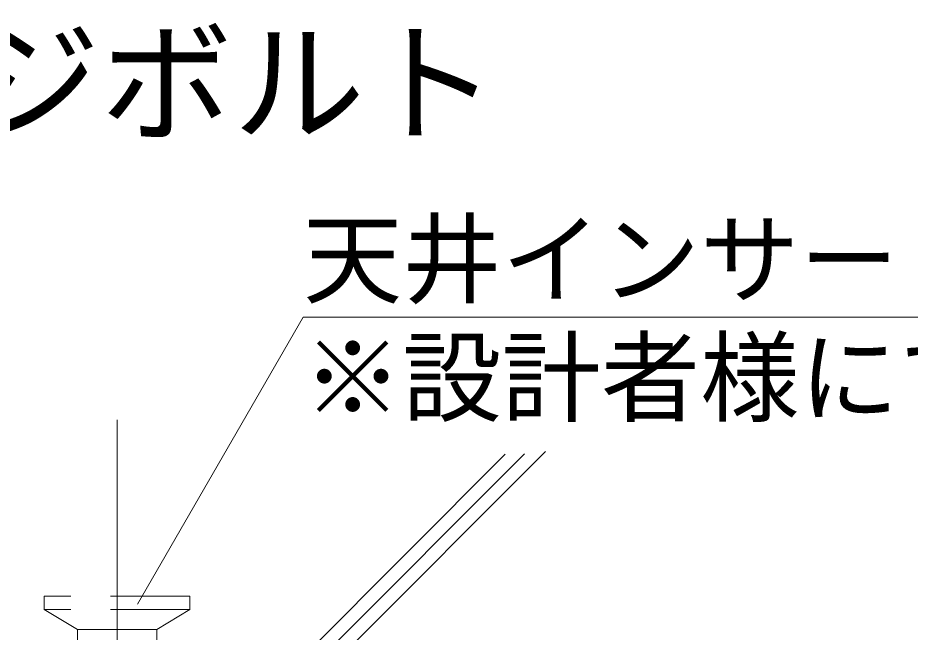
# Model space of a CAD drawing. Units: millimetres on the paper, enlarged 40 times, with parts at other scales. Extents: x -7800 to 7800, y -5578 to 5485.
# Drawn here: x -1260 to -721, y -429 to -58 of the extents above; entities that cross this region are included whole.
import ezdxf
from ezdxf.enums import TextEntityAlignment as Align

# ---------------------------------------------------------------- set-up
doc = ezdxf.new("R2010")
doc.units = ezdxf.units.MM
doc.header["$LTSCALE"] = 40
doc.linetypes.add('CHAIN1', pattern=[8, 5, -1, 1, -1])
doc.linetypes.add('DASHED1', pattern=[1.8, 1.2, -0.6])
for name, color, linetype, lineweight in [('3-0_中心線', 4, 'CHAIN1', 9), ('3-6_文字', 7, 'Continuous', 18), ('3-9_躯体', 4, 'DASHED1', 9)]:
    doc.layers.add(name, color=color, linetype=linetype, lineweight=lineweight)
doc.styles.add('ＭＳ ゴシック', font='')
doc.styles.get('ＭＳ ゴシック').set_extended_font_data('MS Gothic')

msp = doc.modelspace()

# ---------------------------------------------------------------- linework, layer by layer
at = {"layer": '3-0_中心線'}
msp.add_line((-1200.42, -300.52), (-1200.42, -1337.38), dxfattribs=at)
at = {"layer": '3-6_文字'}
for p, q in [((-1188.04, -411.76), (-1088.04, -238.56)), ((-1088.04, -238.56), (-668.04, -238.56))]:
    msp.add_line(p, q, dxfattribs=at)
at = {"layer": '3-9_躯体', "linetype": 'Continuous'}
for p, q in [((-965.77, -321.3), (-1137.5, -493.03)), ((-954.14, -320.98), (-1126.19, -493.03)), ((-941.42, -319.58), (-1114.88, -493.03))]:
    msp.add_line(p, q, dxfattribs=at)
at = {"layer": '3-9_躯体'}
for p, q in [((-1156.42, -407.03), (-1244.42, -407.03)), ((-1156.42, -415.03), (-1244.42, -415.03)), ((-1224.42, -427.03), (-1224.42, -487.03)), ((-1176.42, -427.03), (-1224.42, -427.03)), ((-1176.42, -427.03), (-1176.42, -487.03))]:
    msp.add_line(p, q, dxfattribs=at)
for points in [[(-1244.42, -407.03), (-1244.42, -415.03), (-1224.42, -427.03)], [(-1156.42, -407.03), (-1156.42, -415.03), (-1176.42, -427.03)]]:
    msp.add_lwpolyline(points, dxfattribs=at)

# ---------------------------------------------------------------- texts
at = {"layer": '3-6_文字', "color": 3, "style": 'ＭＳ ゴシック'}
msp.add_text('+ブレースエッジボルト', height=58.65, dxfattribs=at).set_placement((-1810.44, -143.85), align=Align.BOTTOM_LEFT)
at = {"layer": '3-6_文字', "style": 'ＭＳ ゴシック'}
for s, p in [('天井インサート', (-1088.04, -238.56)), ('※設計者様にてご検討願います。', (-1088.04, -310.11))]:
    msp.add_text(s, height=43.99, dxfattribs=at).set_placement(p, align=Align.BOTTOM_LEFT)

doc.saveas('drawing.dxf')
